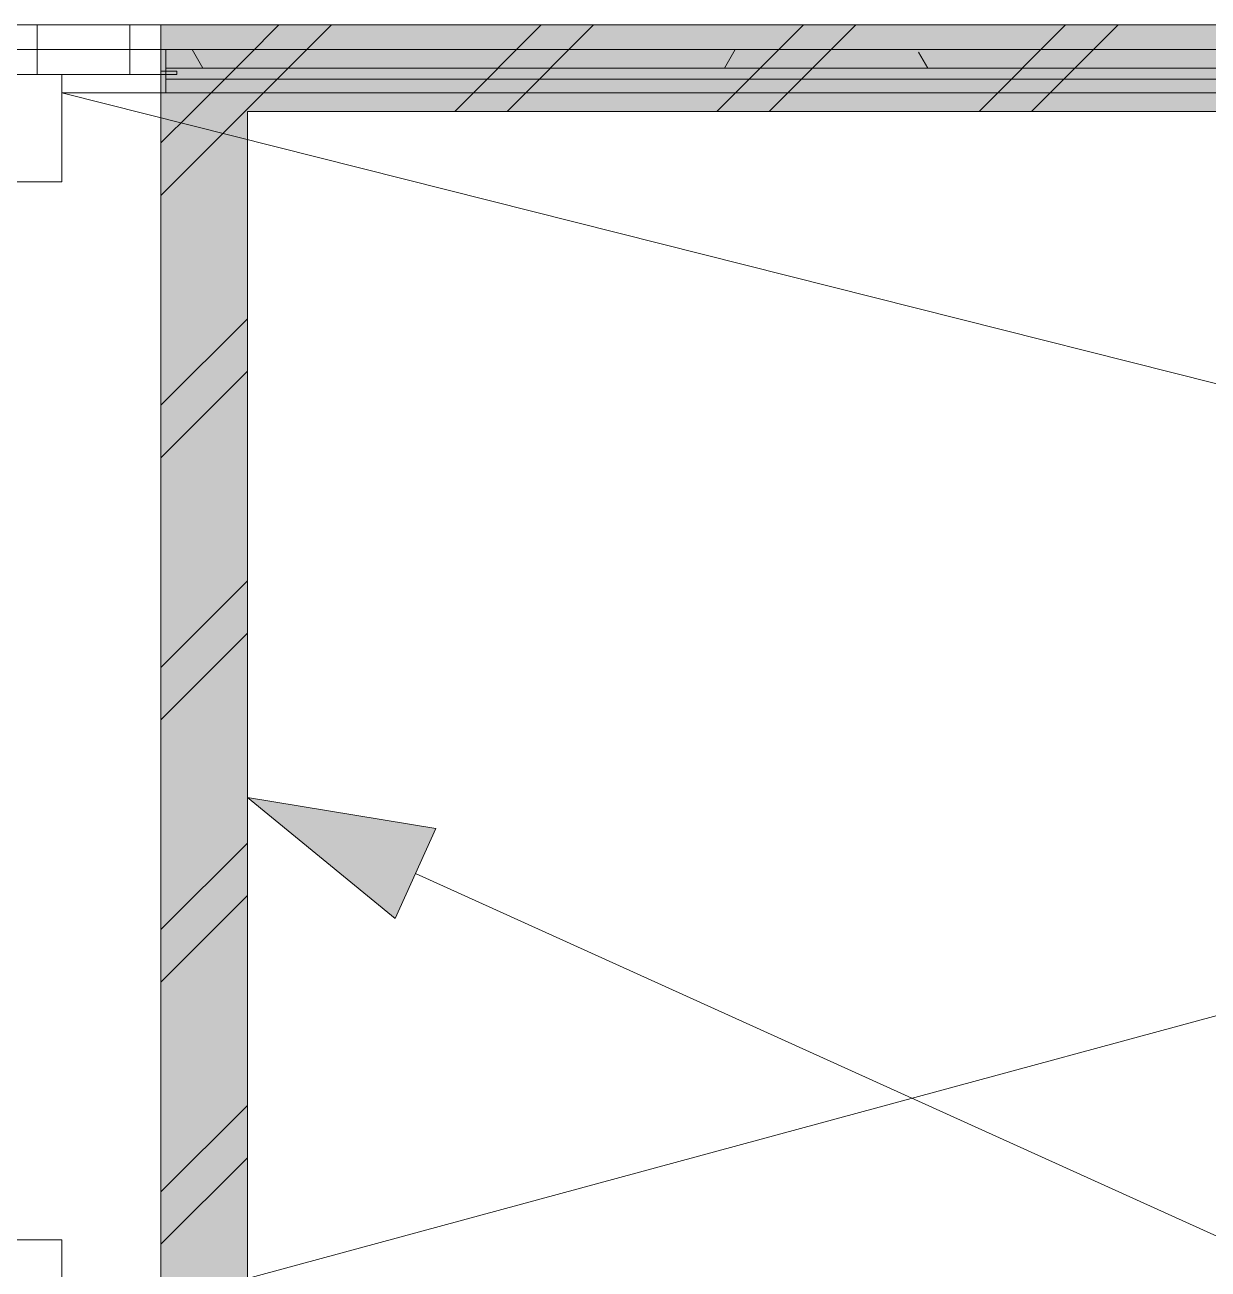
# Model space of a CAD drawing. Header units: millimetres. Extents: x -546 to 1681, y -650 to 1730.
# Drawn here: x 513.66 to 523.24, y 451.6 to 461.67 of the extents above; entities that cross this region are included whole.
import ezdxf

# ---------------------------------------------------------------- set-up
doc = ezdxf.new("R2010")
doc.units = ezdxf.units.MM

msp = doc.modelspace()

# ---------------------------------------------------------------- hatches: boundary and pattern name
at = {"true_color": 0xaaaaff}
h = msp.add_hatch(color=161, dxfattribs=at)
h.dxf.hatch_style = 2
h.paths.add_polyline_path([(515.464, 460.966), (514.764, 460.966), (514.764, 461.666)])
h = msp.add_hatch(color=161, dxfattribs=at)
h.dxf.hatch_style = 2
h.paths.add_polyline_path([(515.464, 461.666), (515.464, 460.966), (514.764, 461.666)])
h = msp.add_hatch(color=161, dxfattribs=at)
h.dxf.hatch_style = 2
h.paths.add_polyline_path([(515.464, 460.966), (515.464, 461.666), (546.202, 461.666), (546.202, 460.966)])
h = msp.add_hatch(color=161, dxfattribs=at)
h.dxf.hatch_style = 2
h.paths.add_polyline_path([(515.464, 442.461), (514.764, 442.461), (514.764, 460.966), (515.464, 460.966)])
at = {"true_color": 0x0077b0}
h = msp.add_hatch(color=144, dxfattribs=at)
h.dxf.hatch_style = 2
h.paths.add_polyline_path([(515.464, 455.417), (516.989, 455.165), (516.659, 454.436)])

# ---------------------------------------------------------------- linework, layer by layer
at = {"color": 7, "lineweight": 0}
for points in [[(481.801, 461.666), (611.127, 461.666)], [(513.764, 461.666), (513.764, 461.266)], [(514.514, 461.666), (514.514, 461.266)], [(514.764, 461.291), (514.764, 461.666)], [(514.764, 461.666), (514.764, 460.966)], [(546.902, 461.666), (514.764, 461.666)], [(515.464, 460.987), (516.144, 461.666)], [(515.464, 461.411), (515.719, 461.666)], [(517.141, 460.966), (517.841, 461.666)], [(517.565, 460.966), (518.265, 461.666)], [(519.262, 460.966), (519.962, 461.666)], [(519.686, 460.966), (520.386, 461.666)], [(521.383, 460.966), (522.083, 461.666)], [(521.808, 460.966), (522.508, 461.666)], [(481.801, 461.466), (546.902, 461.466)], [(514.804, 461.466), (514.804, 461.116)], [(515.104, 461.316), (515.017, 461.466)], [(519.41, 461.466), (519.323, 461.316)], [(520.969, 461.316), (520.894, 461.447)], [(515.242, 461.188), (515.464, 461.411)], [(513.964, 461.266), (513.564, 461.266)], [(513.964, 461.266), (514.894, 461.266)], [(513.964, 460.396), (513.964, 461.266)], [(514.764, 461.266), (514.764, 461.291)], [(514.894, 461.291), (514.764, 461.291)], [(514.804, 461.316), (546.727, 461.316)], [(514.894, 461.266), (514.894, 461.291)], [(514.804, 461.226), (546.727, 461.226)], [(515.019, 460.966), (515.242, 461.188)], [(513.964, 461.116), (514.804, 461.116)], [(530.211, 457.024), (513.964, 461.116)], [(514.804, 461.116), (546.727, 461.116)], [(514.764, 460.287), (515.444, 460.966)], [(514.764, 460.711), (515.019, 460.966)], [(514.764, 460.966), (514.764, 441.761)], [(515.444, 460.966), (515.454, 460.976)], [(515.454, 460.976), (515.464, 460.987)], [(515.464, 460.966), (546.202, 460.966)], [(515.464, 442.461), (515.464, 460.966)], [(513.564, 460.396), (513.964, 460.396)], [(514.764, 458.589), (515.464, 459.289)], [(514.764, 458.165), (515.464, 458.865)], [(514.764, 456.468), (515.464, 457.168)], [(514.764, 456.044), (515.464, 456.744)], [(530.211, 455.524), (513.964, 451.116)], [(514.764, 454.347), (515.464, 455.047)], [(514.764, 453.923), (515.464, 454.623)], [(514.764, 452.225), (515.464, 452.925)], [(514.764, 451.801), (515.464, 452.501)], [(513.964, 451.836), (513.564, 451.836)], [(513.964, 450.966), (513.964, 451.836)]]:
    msp.add_lwpolyline(points, dxfattribs=at)
at = {"color": 144, "lineweight": 0, "true_color": 0x0077b0}
for points in [[(515.464, 455.417), (516.989, 455.165)], [(515.464, 455.417), (516.659, 454.436)], [(516.989, 455.165), (516.659, 454.436)], [(516.824, 454.801), (523.312, 451.863)]]:
    msp.add_lwpolyline(points, dxfattribs=at)

doc.saveas('drawing.dxf')
